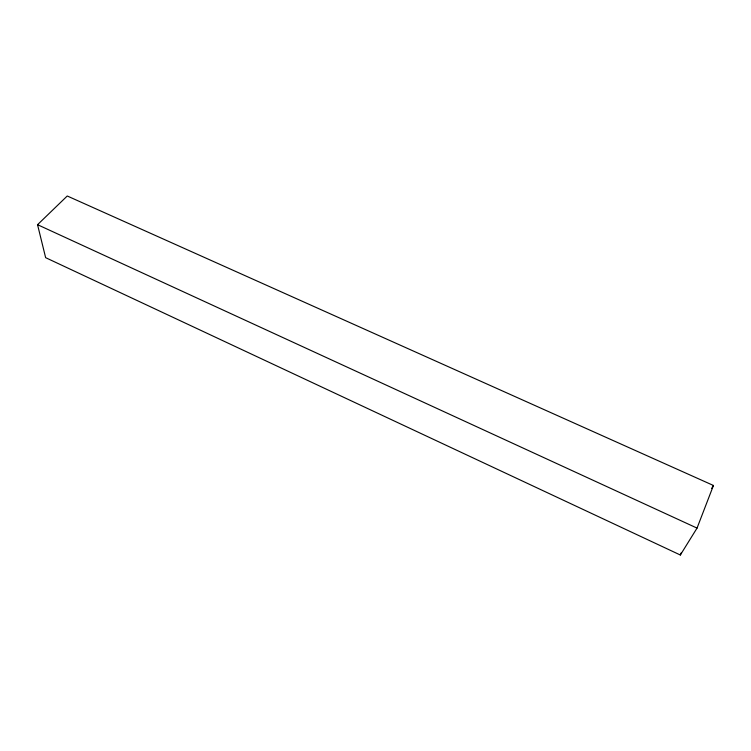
<?xml version="1.0" encoding="UTF-8"?>
<svg xmlns="http://www.w3.org/2000/svg" width="751" height="751" viewBox="0 0 751 751"><rect width="100%" height="100%" fill="white"/><g stroke="black" fill="none" stroke-linecap="round" stroke-linejoin="round"><path stroke-width="1.13" d="M697.041 528.103L713.45 485.475L67.252 195.992L37.55 224.69L45.633 257.668L680.34 555.008L697.041 528.103L37.55 224.69M680.34 555.008L681.166 552.867M711.638 488.45L713.45 485.475"/></g></svg>
